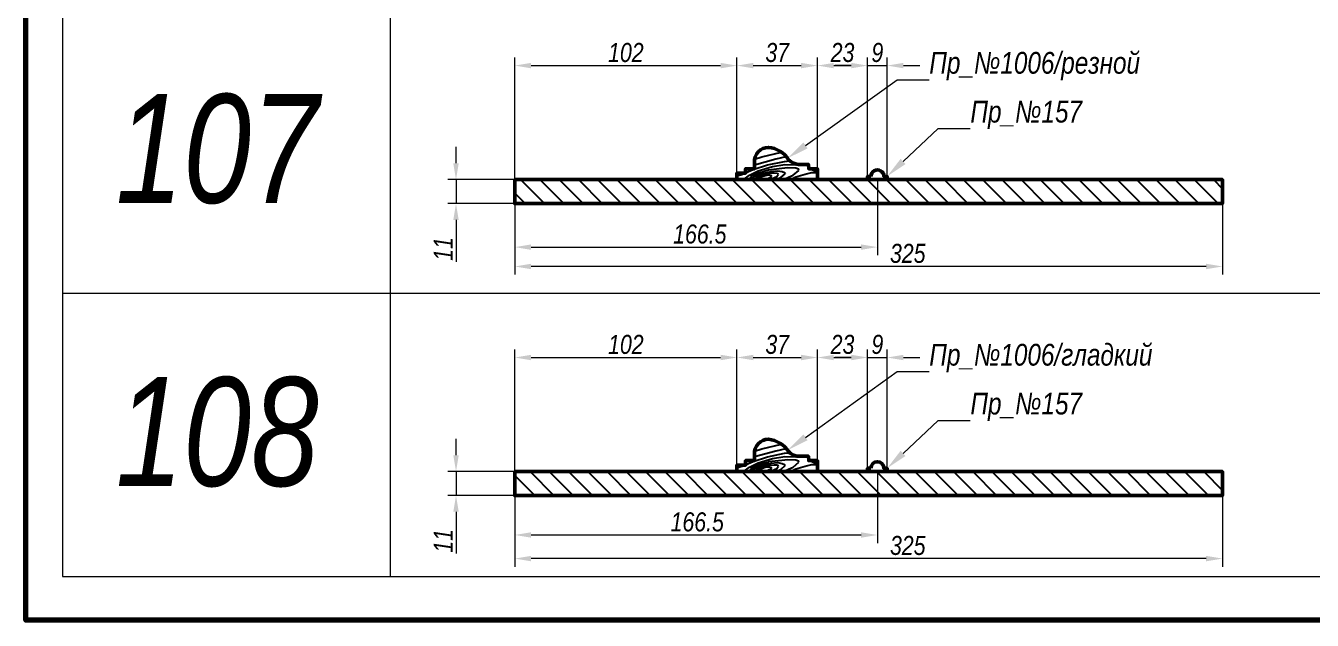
# Model space of a CAD drawing. Header units: millimetres. Extents: x 55 to 2092, y -657 to 768.
# Drawn here: x 55 to 646, y -657 to -384 of the extents above; entities that cross this region are included whole.
import ezdxf
from ezdxf import colors
from ezdxf.entities.mleader import LeaderData, LeaderLine
from ezdxf.math import Vec2, Vec3

# ---------------------------------------------------------------- set-up
doc = ezdxf.new("R2010")
doc.units = ezdxf.units.MM
doc.header["$MEASUREMENT"] = 0
doc.header["$PDMODE"] = 35
doc.layers.add('Профили', color=172, linetype='Continuous', lineweight=50)
doc.layers.add('Размеры', color=7, linetype='Continuous', lineweight=20)
doc.styles.get("Standard").update_dxf_attribs({"font": 'ARIALI.TTF', "width": 0.8})
doc.dimstyles.new('Standard mini', dxfattribs={"dimscale": 0.25, "dimtxt": 35, "dimasz": 30, "dimexe": 15, "dimexo": 0, "dimgap": 6, "dimtad": 1, "dimdec": 0, "dimzin": 1, "dimdsep": 46, "dimtxsty": 'Standard', "dimcen": 20, "dimclrd": 7, "dimclre": 7, "dimclrt": 256, "dimadec": 0, "dimazin": 0, "dimtfac": 1, "dimtdec": 0, "dimtmove": 0, "dimatfit": 3, "dimfxl": 1, "dimlwd": -1, "dimlwe": -1, "dimarcsym": 0})

# ---------------------------------------------------------------- blocks, each defined once
blk = doc.blocks.new('*D54')
at = {"layer": 'Defpoints', "color": 0}
for p in [(252.6493155060057, -454.2712639077641), (279.6536846980526, -454.2712639077641), (279.6536846980526, -465.2712639077641)]:
    blk.add_point(p, dxfattribs=at)
at = {"layer": 'Размеры', "color": 7}
for p, q in [((252.6493155060057, -446.7712639077641), (252.6493155060057, -439.2712639077641)), ((279.6536846980526, -454.2712639077641), (248.8993155060057, -454.2712639077641)), ((252.6493155060057, -454.2712639077641), (252.6493155060057, -465.2712639077641)), ((279.6536846980526, -465.2712639077641), (248.8993155060057, -465.2712639077641)), ((252.6493155060057, -472.7712639077641), (252.6493155060057, -491.9520278913931))]:
    blk.add_line(p, q, dxfattribs=at)
for points in [[(251.3993155060057, -446.7712639077641), (253.8993155060057, -446.7712639077641), (252.6493155060057, -454.2712639077641)], [(251.3993155060057, -472.7712639077641), (253.8993155060057, -472.7712639077641), (252.6493155060057, -465.2712639077641)]]:
    blk.add_solid(points, dxfattribs=at)
at = {"layer": 'Размеры', "lineweight": -3, "insert": (246.7564096397029, -486.1116458995785), "char_height": 8.75, "attachment_point": 5, "rotation": 90}
blk.add_mtext('11', dxfattribs=at)
blk = doc.blocks.new('*D55')
at = {"layer": 'Defpoints', "color": 0}
for p in [(279.6536846980526, -465.2712639077641), (604.6536846980526, -465.2712639077641), (279.6536846980526, -494.1508693146175)]:
    blk.add_point(p, dxfattribs=at)
at = {"layer": 'Размеры', "color": 7}
for p, q in [((279.6536846980526, -465.2712639077641), (279.6536846980526, -497.9008693146175)), ((604.6536846980526, -465.2712639077641), (604.6536846980526, -497.9008693146175)), ((597.1536846980526, -494.1508693146175), (287.1536846980526, -494.1508693146175))]:
    blk.add_line(p, q, dxfattribs=at)
for points in [[(287.1536846980526, -492.9008693146175), (287.1536846980526, -495.4008693146175), (279.6536846980526, -494.1508693146175)], [(597.1536846980526, -492.9008693146175), (597.1536846980526, -495.4008693146175), (604.6536846980526, -494.1508693146175)]]:
    blk.add_solid(points, dxfattribs=at)
at = {"layer": 'Размеры', "insert": (460.0986046402169, -488.1833556720526), "char_height": 8.75, "attachment_point": 5}
blk.add_mtext('325', dxfattribs=at)
blk = doc.blocks.new('*D53')
at = {"layer": 'Defpoints', "color": 0}
for p in [(450.6536846980492, -401.8988912879875), (441.6536953750114, -452.7712300982081), (450.6536846980492, -452.771230098219)]:
    blk.add_point(p, dxfattribs=at)
at = {"layer": 'Размеры', "color": 7}
for p, q in [((441.6536953750114, -452.7712300982081), (441.6536953750114, -398.1488912879875)), ((450.6536846980492, -452.771230098219), (450.6536846980492, -398.1488912879875)), ((434.1536953750114, -401.8988912879875), (426.6536953750114, -401.8988912879875)), ((441.6536953750114, -401.8988912879875), (450.6536846980492, -401.8988912879875)), ((458.1536846980492, -401.8988912879875), (465.6536846980492, -401.8988912879875))]:
    blk.add_line(p, q, dxfattribs=at)
for points in [[(434.1536953750114, -400.6488912879875), (434.1536953750114, -403.1488912879875), (441.6536953750114, -401.8988912879875)], [(458.1536846980492, -400.6488912879875), (458.1536846980492, -403.1488912879875), (450.6536846980492, -401.8988912879875)]]:
    blk.add_solid(points, dxfattribs=at)
at = {"layer": 'Размеры', "insert": (446.1536900365303, -395.9313776454226), "char_height": 8.75, "attachment_point": 5}
blk.add_mtext('9', dxfattribs=at)
blk = doc.blocks.new('*D56')
at = {"layer": 'Defpoints', "color": 0}
for p in [(381.6536846980528, -401.8988912879875), (279.6536846980526, -454.2712639077641), (381.6536846980528, -451.2712639077641)]:
    blk.add_point(p, dxfattribs=at)
at = {"layer": 'Размеры', "color": 7}
for p, q in [((279.6536846980526, -454.2712639077641), (279.6536846980526, -398.1488912879875)), ((381.6536846980528, -451.2712639077641), (381.6536846980528, -398.1488912879875)), ((287.1536846980526, -401.8988912879875), (374.1536846980528, -401.8988912879875))]:
    blk.add_line(p, q, dxfattribs=at)
for points in [[(287.1536846980526, -400.6488912879875), (287.1536846980526, -403.1488912879875), (279.6536846980526, -401.8988912879875)], [(374.1536846980528, -400.6488912879875), (374.1536846980528, -403.1488912879875), (381.6536846980528, -401.8988912879875)]]:
    blk.add_solid(points, dxfattribs=at)
at = {"layer": 'Размеры', "insert": (330.6536846980527, -395.9313776454226), "char_height": 8.75, "attachment_point": 5}
blk.add_mtext('102', dxfattribs=at)
blk = doc.blocks.new('*D57')
at = {"layer": 'Defpoints', "color": 0}
for p in [(418.6536846980524, -401.8988912879875), (381.6536846980528, -451.2712639077641), (418.6536846980524, -449.271263907765)]:
    blk.add_point(p, dxfattribs=at)
at = {"layer": 'Размеры', "color": 7}
for p, q in [((381.6536846980528, -451.2712639077641), (381.6536846980528, -398.1488912879875)), ((418.6536846980524, -449.271263907765), (418.6536846980524, -398.1488912879875)), ((389.1536846980528, -401.8988912879875), (411.1536846980524, -401.8988912879875))]:
    blk.add_line(p, q, dxfattribs=at)
for points in [[(389.1536846980528, -400.6488912879875), (389.1536846980528, -403.1488912879875), (381.6536846980528, -401.8988912879875)], [(411.1536846980524, -400.6488912879875), (411.1536846980524, -403.1488912879875), (418.6536846980524, -401.8988912879875)]]:
    blk.add_solid(points, dxfattribs=at)
at = {"layer": 'Размеры', "insert": (400.1536846980526, -395.9313776454226), "char_height": 8.75, "attachment_point": 5}
blk.add_mtext('37', dxfattribs=at)
blk = doc.blocks.new('*D58')
at = {"layer": 'Defpoints', "color": 0}
for p in [(441.6536953750114, -401.8988912879875), (418.6536846980524, -449.271263907765), (441.6536953750114, -452.7712300982081)]:
    blk.add_point(p, dxfattribs=at)
at = {"layer": 'Размеры', "color": 7}
for p, q in [((418.6536846980524, -449.271263907765), (418.6536846980524, -398.1488912879875)), ((441.6536953750114, -452.7712300982081), (441.6536953750114, -398.1488912879875)), ((426.1536846980524, -401.8988912879875), (434.1536953750114, -401.8988912879875))]:
    blk.add_line(p, q, dxfattribs=at)
for points in [[(426.1536846980524, -400.6488912879875), (426.1536846980524, -403.1488912879875), (418.6536846980524, -401.8988912879875)], [(434.1536953750114, -400.6488912879875), (434.1536953750114, -403.1488912879875), (441.6536953750114, -401.8988912879875)]]:
    blk.add_solid(points, dxfattribs=at)
at = {"layer": 'Размеры', "insert": (430.1536900365319, -395.9313776454226), "char_height": 8.75, "attachment_point": 5}
blk.add_mtext('23', dxfattribs=at)
blk = doc.blocks.new('*D61')
at = {"layer": 'Defpoints', "color": 0}
for p in [(252.6493155060057, -588.3275819248979), (279.6536846980526, -588.327581924898), (279.6536846980526, -599.327581924898)]:
    blk.add_point(p, dxfattribs=at)
at = {"layer": 'Размеры', "color": 7}
for p, q in [((252.6493155060057, -580.8275819248979), (252.6493155060057, -573.3275819248979)), ((279.6536846980526, -588.327581924898), (248.8993155060057, -588.3275819248979)), ((252.6493155060057, -588.3275819248979), (252.6493155060057, -599.3275819248979)), ((279.6536846980526, -599.327581924898), (248.8993155060057, -599.3275819248979)), ((252.6493155060057, -606.8275819248979), (252.6493155060057, -626.0083459085268))]:
    blk.add_line(p, q, dxfattribs=at)
for points in [[(251.3993155060057, -580.8275819248979), (253.8993155060057, -580.8275819248979), (252.6493155060057, -588.3275819248979)], [(251.3993155060057, -606.8275819248979), (253.8993155060057, -606.8275819248979), (252.6493155060057, -599.3275819248979)]]:
    blk.add_solid(points, dxfattribs=at)
at = {"layer": 'Размеры', "lineweight": -3, "insert": (246.7564096397029, -620.1679639167123), "char_height": 8.75, "attachment_point": 5, "rotation": 90}
blk.add_mtext('11', dxfattribs=at)
blk = doc.blocks.new('*D62')
at = {"layer": 'Defpoints', "color": 0}
for p in [(279.6536846980526, -599.327581924898), (604.6536846980526, -599.327581924898), (279.6536846980526, -628.2882332250051)]:
    blk.add_point(p, dxfattribs=at)
at = {"layer": 'Размеры', "color": 7}
for p, q in [((279.6536846980526, -599.327581924898), (279.6536846980526, -632.0382332250051)), ((604.6536846980526, -599.327581924898), (604.6536846980526, -632.0382332250051)), ((597.1536846980526, -628.2882332250051), (287.1536846980526, -628.2882332250051))]:
    blk.add_line(p, q, dxfattribs=at)
for points in [[(287.1536846980526, -627.0382332250051), (287.1536846980526, -629.5382332250051), (279.6536846980526, -628.2882332250051)], [(597.1536846980526, -627.0382332250051), (597.1536846980526, -629.5382332250051), (604.6536846980526, -628.2882332250051)]]:
    blk.add_solid(points, dxfattribs=at)
at = {"layer": 'Размеры', "insert": (460.0986046402169, -622.3207195824403), "char_height": 8.75, "attachment_point": 5}
blk.add_mtext('325', dxfattribs=at)
blk = doc.blocks.new('*D59')
at = {"layer": 'Defpoints', "color": 0}
for p in [(450.6536846980492, -535.9552093051213), (441.6536953750114, -586.827548115342), (450.6536846980492, -586.8275481153529)]:
    blk.add_point(p, dxfattribs=at)
at = {"layer": 'Размеры', "color": 7}
for p, q in [((434.1536953750114, -535.9552093051213), (426.6536953750114, -535.9552093051213)), ((441.6536953750114, -586.827548115342), (441.6536953750114, -532.2052093051213)), ((441.6536953750114, -535.9552093051213), (450.6536846980492, -535.9552093051213)), ((450.6536846980492, -586.8275481153529), (450.6536846980492, -532.2052093051213)), ((458.1536846980492, -535.9552093051213), (465.6536846980492, -535.9552093051213))]:
    blk.add_line(p, q, dxfattribs=at)
for points in [[(434.1536953750114, -534.7052093051213), (434.1536953750114, -537.2052093051213), (441.6536953750114, -535.9552093051213)], [(458.1536846980492, -534.7052093051213), (458.1536846980492, -537.2052093051213), (450.6536846980492, -535.9552093051213)]]:
    blk.add_solid(points, dxfattribs=at)
at = {"layer": 'Размеры', "insert": (446.1536900365303, -529.9876956625566), "char_height": 8.75, "attachment_point": 5}
blk.add_mtext('9', dxfattribs=at)
blk = doc.blocks.new('*D63')
at = {"layer": 'Defpoints', "color": 0}
for p in [(381.6536846980528, -535.9552093051213), (279.6536846980526, -588.327581924898), (381.6536846980528, -585.327581924898)]:
    blk.add_point(p, dxfattribs=at)
at = {"layer": 'Размеры', "color": 7}
for p, q in [((279.6536846980526, -588.327581924898), (279.6536846980526, -532.2052093051213)), ((287.1536846980526, -535.9552093051213), (374.1536846980528, -535.9552093051213)), ((381.6536846980528, -585.327581924898), (381.6536846980528, -532.2052093051213))]:
    blk.add_line(p, q, dxfattribs=at)
for points in [[(287.1536846980526, -534.7052093051213), (287.1536846980526, -537.2052093051213), (279.6536846980526, -535.9552093051213)], [(374.1536846980528, -534.7052093051213), (374.1536846980528, -537.2052093051213), (381.6536846980528, -535.9552093051213)]]:
    blk.add_solid(points, dxfattribs=at)
at = {"layer": 'Размеры', "insert": (330.6536846980527, -529.9876956625566), "char_height": 8.75, "attachment_point": 5}
blk.add_mtext('102', dxfattribs=at)
blk = doc.blocks.new('*D64')
at = {"layer": 'Defpoints', "color": 0}
for p in [(418.6536846980524, -535.9552093051213), (418.6536846980524, -583.3275819248989), (381.6536846980528, -585.327581924898)]:
    blk.add_point(p, dxfattribs=at)
at = {"layer": 'Размеры', "color": 7}
for p, q in [((381.6536846980528, -585.327581924898), (381.6536846980528, -532.2052093051213)), ((389.1536846980528, -535.9552093051213), (411.1536846980524, -535.9552093051213)), ((418.6536846980524, -583.3275819248989), (418.6536846980524, -532.2052093051213))]:
    blk.add_line(p, q, dxfattribs=at)
for points in [[(389.1536846980528, -534.7052093051213), (389.1536846980528, -537.2052093051213), (381.6536846980528, -535.9552093051213)], [(411.1536846980524, -534.7052093051213), (411.1536846980524, -537.2052093051213), (418.6536846980524, -535.9552093051213)]]:
    blk.add_solid(points, dxfattribs=at)
at = {"layer": 'Размеры', "insert": (400.1536846980526, -529.9876956625566), "char_height": 8.75, "attachment_point": 5}
blk.add_mtext('37', dxfattribs=at)
blk = doc.blocks.new('*D60')
at = {"layer": 'Defpoints', "color": 0}
for p in [(441.6536953750114, -535.9552093051213), (418.6536846980524, -583.3275819248989), (441.6536953750114, -586.827548115342)]:
    blk.add_point(p, dxfattribs=at)
at = {"layer": 'Размеры', "color": 7}
for p, q in [((418.6536846980524, -583.3275819248989), (418.6536846980524, -532.2052093051213)), ((426.1536846980524, -535.9552093051213), (434.1536953750114, -535.9552093051213)), ((441.6536953750114, -586.827548115342), (441.6536953750114, -532.2052093051213))]:
    blk.add_line(p, q, dxfattribs=at)
for points in [[(426.1536846980524, -534.7052093051213), (426.1536846980524, -537.2052093051213), (418.6536846980524, -535.9552093051213)], [(434.1536953750114, -534.7052093051213), (434.1536953750114, -537.2052093051213), (441.6536953750114, -535.9552093051213)]]:
    blk.add_solid(points, dxfattribs=at)
at = {"layer": 'Размеры', "insert": (430.1536900365319, -529.9876956625566), "char_height": 8.75, "attachment_point": 5}
blk.add_mtext('23', dxfattribs=at)
blk = doc.blocks.new('*D65')
at = {"layer": 'Defpoints', "color": 0}
for p in [(446.1536846980511, -588.3275819248871), (279.6536846980526, -599.327581924898), (446.1536846980511, -617.4644678280783)]:
    blk.add_point(p, dxfattribs=at)
at = {"layer": 'Размеры', "color": 7}
for p, q in [((446.1536846980511, -588.3275819248871), (446.1536846980511, -621.2144678280783)), ((279.6536846980526, -599.327581924898), (279.6536846980526, -621.2144678280783)), ((287.1536846980526, -617.4644678280783), (438.6536846980511, -617.4644678280783))]:
    blk.add_line(p, q, dxfattribs=at)
for points in [[(287.1536846980526, -616.2144678280783), (287.1536846980526, -618.7144678280783), (279.6536846980526, -617.4644678280783)], [(438.6536846980511, -616.2144678280783), (438.6536846980511, -618.7144678280783), (446.1536846980511, -617.4644678280783)]]:
    blk.add_solid(points, dxfattribs=at)
at = {"layer": 'Размеры', "lineweight": -3, "insert": (363.4255841254563, -611.4969541855136), "char_height": 8.75, "attachment_point": 5}
blk.add_mtext('166.5', dxfattribs=at)
blk = doc.blocks.new('*D66')
at = {"layer": 'Defpoints', "color": 0}
for p in [(446.1536846980511, -454.2712639077532), (279.6536846980526, -465.2712639077641), (446.1536846980511, -485.2599212044311)]:
    blk.add_point(p, dxfattribs=at)
at = {"layer": 'Размеры', "color": 7}
for p, q in [((446.1536846980511, -454.2712639077532), (446.1536846980511, -489.0099212044311)), ((279.6536846980526, -465.2712639077641), (279.6536846980526, -489.0099212044311)), ((287.1536846980526, -485.2599212044311), (438.6536846980511, -485.2599212044311))]:
    blk.add_line(p, q, dxfattribs=at)
for points in [[(287.1536846980526, -484.0099212044311), (287.1536846980526, -486.5099212044311), (279.6536846980526, -485.2599212044311)], [(438.6536846980511, -484.0099212044311), (438.6536846980511, -486.5099212044311), (446.1536846980511, -485.2599212044311)]]:
    blk.add_solid(points, dxfattribs=at)
at = {"layer": 'Размеры', "lineweight": -3, "insert": (364.6105680666739, -479.2924075618662), "char_height": 8.75, "attachment_point": 5}
blk.add_mtext('166.5', dxfattribs=at)

msp = doc.modelspace()

# ---------------------------------------------------------------- hatches: boundary and pattern name
at = {"layer": 'Профили', "lineweight": -3}
h = msp.add_hatch(dxfattribs=at)
h.set_pattern_fill('WOOD9', color=256, scale=30, angle=15, style=0, pattern_type=2)
h.set_pattern_definition([(15, (14.34175791126035, 87.31315454512723), (-7.764571353075622, 28.97777478867205), [4.35, -25.65]), (10.101, (15.87386707563917, 82.75435629247046), (355.4977084766377, 64.1976435422088), [5.269260000000001, -1048.5807]), (11.0549, (11.14454700109905, 78.38131025651887), (442.4310318020893, 87.49145415320267), [8.720669999999998, -863.3457599999999]), (13.7681, (5.807251127138252, 73.37948331491035), (1369.71950880611, 335.9589171239583), [13.95324, -2776.69179]), (41.565, (20.17558897918522, 64.96144510108437), (21.21321054910446, 36.74232061881453), [3.354089999999999, -63.72791999999999]), (358.7397999999999, (17.67848310708641, 68.48521612990132), (218.3735665229786, -3.603532160847735), [3.749999999999999, -746.2499699999997]), (358.8108, (16.38209843900709, 69.84605660268602), (218.3735673658348, -3.603523589281302), [4.841999999999998, -963.5587199999997]), (25.4374, (16.08266500771299, 61.69066944938523), (743.5773642220117, 354.5312327787119), [5.79591, -1153.38456]), (6.384399999999997, (16.13875874529667, 71.333768198885), (602.8490863285092, 68.35859999743413), [5.00649, -996.2925300000002]), (13.23769999999999, (12.26279464988409, 72.46928672848834), (964.0307381130144, 227.2545915038835), [9.75462, -1941.16815]), (6.384399999999997, (12.41176449582037, 85.24310009744758), (602.8490863285092, 68.35859999743413), [5.00649, -996.2925300000002]), (18.9909, (9.70252658936559, 88.39944766484705), (397.9242921381841, 137.6816642354635), [6.465689999999998, -1286.67003]), (2.005399999999999, (-0.2717599973576468, 58.39555446603178), (276.329089261177, 11.92566770815996), [2.00124, -398.2486499999999]), (12.4363, (6.049843951137905, 80.5878915110202), (1319.528593778456, 291.4517523385155), [10.06008, -2001.95373]), (18.1798, (-1.657686671507418, 78.05679062385971), (484.8576556714954, 160.9752227607535), [8.11248, -532.7202]), (21.8427, (-5.16343994979529, 76.65155258289518), (224.0577186397758, 91.09404611825333), [3.77691, -751.60368]), (15, (4.044992177874394, 76.47899027501535), (-7.764571353075622, 28.97777478867205), [7.35, -22.65]), (21.7661, (-4.231691387426214, 73.17421960825453), (1178.244116275696, 470.9992555555368), [8.91207, -1773.50175]), (17.6425, (-3.49405710888403, 70.42133100333068), (1230.515435062478, 391.8311217215582), [9.760380000000001, -1942.31538]), (41.565, (14.65940921621938, 64.10455489653883), (21.21321054910446, 36.74232061881453), [2.347859999999999, -64.73414999999997]), (299.0363, (16.1159131530639, 66.2030296478657), (52.27158953035092, -79.16871891664854), [0.6184799999999997, -123.07473]), (15, (6.56365002592028, 63.02234274881193), (-7.764571353075622, 28.97777478867205), [1.95, -28.05]), (23.74609999999999, (8.447205387183963, 63.52703988676184), (166.1021169424708, 75.56501705420997), [1.97295, -392.6154]), (86.565, (10.25311503491689, 64.32151477259848), (-7.764553012502346, 28.97777321917163), [0.4743300000000001, -94.39401]), (341.31, (9.25691066784244, 65.14162260637511), (65.72008511377942, -13.44854025716135), [1.08168, -107.08479]), (6.253899999999999, (7.295709593048003, 64.92670321631192), (210.6089341232725, 25.37446222254902), [1.97295, -392.6154]), (20.1944, (5.740754836436418, 64.3547629179494), (282.0132048724137, 106.6233447882616), [1.65681, -329.70402]), (33.4349, (4.553223541242311, 63.57069058523091), (50.19097818072466, 44.50685806852378), [1.42302, -93.44529]), (86.565, (4.524803237595084, 63.09720110663545), (-7.764553012502346, 28.97777321917163), [0.4743300000000001, -94.39401]), (330.0001, (4.524803237595084, 63.09720110663545), (28.97775922319861, 7.764665312318862), [0.6363899999999998, -41.78993999999999]), (9.289500000000002, (5.075938429721299, 62.77900305510151), (28.97775517473073, 7.764625855755463), [1.50747, -299.98875]), (330.0001, (2.496359002388041, 62.55368111192016), (28.97775922319861, 7.764665312318862), [1.06065, -41.36567999999998]), (1.759499999999998, (3.414917655931733, 62.02335102603025), (400.0047456216201, 14.00624615887429), [2.61963, -521.3078099999999]), (15, (6.03331994003037, 62.10378409526824), (-7.764571353075622, 28.97777478867205), [3.6, -26.4]), (22.4314, (9.510652914671013, 63.03553265763731), (419.1374892313611, 174.4240537253767), [3.47922, -692.36556]), (59.99999999999999, (12.72662844507217, 64.36312498507108), (-7.764573755814091, 28.97778375581409), [1.06065, -41.36574]), (296.31, (12.91795537319183, 65.96730515156621), (60.0361994751444, -108.1464900943672), [0.7648499999999998, -152.2057799999999]), (356.5651, (11.49748693740545, 66.05256606250788), (28.977759667426, 7.764603588245776), [1.42302, -93.44529]), (4.3804, (9.06279638401555, 65.86606697609191), (334.28457417051, 27.45506754236306), [2.44182, -485.9227199999999]), (11.9873, (6.27108492232633, 65.27332157149309), (28.97776689889384, 7.764621569521095), [2.85393, -567.93495]), (21.7098, (3.885619778819961, 64.32355525859494), (224.0576511400512, 91.09420015205421), [2.56758, -510.9496499999998]), (38.9624, (2.736911340391231, 63.3945940519331), (50.19100363817235, 44.50681900827637), [1.47732, -293.9882099999999]), (74.03620000000001, (2.496359002388041, 62.55368111192016), (13.44868147059597, 65.72015433307692), [0.87465, -174.054]), (292.1251, (0.3230258932376373, 61.97133826043949), (83.33007920003911, -195.0797588678605), [1.20933, -240.65844]), (357.4745, (0.7784976213040222, 60.85105012565798), (502.4670843470368, -20.65511096055559), [2.98872, -594.75681]), (10.0303, (3.764323366820136, 60.71935116054001), (355.4978022489439, 64.19733629134224), [3.46302, -689.14071]), (15, (7.174413181048178, 61.32249911825699), (-7.764571353075622, 28.97777478867205), [4.5, -25.5]), (27.2647, (11.52107939934898, 62.48718482121833), (245.2709255403586, 127.8363428019384), [3.53058, -702.58536]), (335.1944999999999, (15.05246562557685, 66.69453687699024), (175.9470659839047, -77.08793274436485), [1.17153, -233.1357]), (350.2249, (12.9359731237209, 67.05917298270049), (357.5782996930776, -59.47831577837157), [2.14767, -427.38681]), (6.027399999999999, (10.06661594850092, 66.75620532598838), (392.2401727229162, 42.98407220832527), [2.88531, -574.17618]), (12.879, (6.115793495264818, 65.85287706726653), (28.97776431665381, 7.764631146459267), [4.052790000000001, -806.50254]), (19.9697, (2.860995108098287, 64.67017361377611), (310.9910000328377, 114.3878328841864), [3.463019999999999, -689.1407099999998]), (36.8014, (0.9205991395401523, 63.21849751863527), (50.19099027443116, 44.50690001670367), [2.42331, -159.13161]), (64.3987, (0.3230258932376373, 61.97133826043949), (98.30147861820616, 212.6895073711559), [1.38294, -275.20341]), (290.7106, (-0.7196165280131104, 61.22608878448638), (98.85896119558576, -253.0354028927038), [1.50747, -299.98878]), (338.1302, (-0.1864990864159691, 59.81602290181816), (102.4624147802297, -34.66161619743909), [1.5, -148.49982]), (8.659899999999999, (1.205549045723181, 59.25727251228102), (28.97776808376707, 7.764633008417762), [5.433239999999998, -266.2282799999999]), (16.1691, (6.576839934745664, 60.07533986006119), (1383.168887712927, 401.676251107663), [7.351529999999999, -1462.95453]), (23.4711, (13.63757190120494, 62.12254871550808), (556.261908159812, 242.2242756425329), [7.12776, -1418.4246]), (5.537699999999998, (14.95401480580979, 68.2210713299546), (28.9777740167174, 7.764583184521727), [2.73723, -179.74563]), (6.674399999999999, (8.780633833539753, 67.49866744623425), (210.6089545262058, 25.3744016344633), [6.21549, -1236.8853]), (17.121, (4.907457093834404, 66.30556143962568), (745.6579201813038, 230.8553733574259), [4.052790000000001, -806.50254]), (23.4269, (1.15074892442519, 64.67778881118703), (556.2619865597629, 242.2240382464711), [4.09419, -814.7462999999999]), (50.5376, (-0.4894667431280725, 62.68538007703813), (92.61745177491883, 117.9913874794961), [2.58069, -255.48882]), (81.0375, (-0.7196165280131104, 61.22608878448638), (32.58136060506086, 226.1381556685948), [1.47732, -293.98842]), (8.991, (10.72102980209789, 68.95034354137509), (297.5423067221466, 48.66795658583381), [5.7315, -567.41769]), (16.2453, (4.094964457468695, 67.01960325622433), (1296.235675531141, 378.3820193393917), [6.90162, -1373.42439]), (26.6893, (0.1261242537035161, 65.0244071663682), (656.6439695087719, 331.2377222907895), [4.442130000000001, -883.98321]), (38.1985, (-1.669382840911259, 63.61155392799275), (50.19100598215165, 44.50682637148281), [2.284739999999999, -226.1883]), (15, (7.389332571111373, 59.36129804346254), (-7.764571353075622, 28.97777478867205), [9, -21]), (8.991, (1.728263934202171, 58.46558498215162), (297.5423067221466, 48.66795658583381), [5.7315, -567.41769]), (11.7603, (8.343179856002441, 69.71082341215003), (529.3645292249238, 110.7845218796498), [7.96272, -1584.58242]), (17.4895, (1.755937368138626, 67.63519425305591), (629.7466403052399, 199.7977500813271), [6.906509999999998, -683.7453299999997]), (24.7824, (-2.25172569239193, 65.78488703714315), (635.430566752333, 294.4961477235722), [4.414169999999999, -878.4221399999998]), (15, (1.25124023018871, 69.5187496143196), (-7.764571353075622, 28.97777478867205), [11.4, -18.6]), (18.9451, (-2.87289140063798, 68.10310902023691), (397.9244354019913, 137.6811571076081), [4.360319999999998, -867.7060799999997]), (11.7603, (4.616185606526143, 83.62015531071262), (529.3645292249238, 110.7845218796498), [7.96272, -1584.58242]), (17.4895, (-1.971056881337674, 81.5445261516185), (629.7466403052399, 199.7977500813271), [6.906509999999998, -683.7453299999997]), (24.7824, (-5.97871994186823, 79.69421893570573), (635.430566752333, 294.4961477235722), [4.414169999999999, -878.4221399999998]), (12.61409999999999, (2.670214926553546, 86.82572828799562), (28.97776369911972, 7.764606471868301), [7.20624, -713.41845]), (13.4089, (-2.584607392172801, 85.57299431838537), (28.97775752343895, 7.764586831846029), [5.40207, -1075.01448]), (15, (-7.221051358360329, 84.33066290189326), (-7.764571353075622, 28.97777478867205), [4.8, -25.2]), (11.0996, (7.850178887456368, 86.03961546928068), (442.4310102637897, 87.49152290239586), [6.61533, -1316.44914]), (14.1049, (-1.461531901684067, 83.69984151023984), (28.97776687513417, 7.764606277338011), [9.60117, -1910.63316]), (15, (-6.677531363645035, 82.30221866668623), (-7.764571353075622, 28.97777478867205), [5.399999999999999, -24.6]), (16.9091, (21.31668222020303, 64.18016012407313), (832.5910961070928, 254.1495770901117), [4.50249, -895.9973400000001]), (12.2737, (25.62452558173846, 65.48973470097782), (28.97777021440198, 7.764571654986349), [3.15357, -627.56031]), (23.4269, (18.5435352556178, 88.43901739132319), (556.2619865597629, 242.2240382464711), [4.09419, -814.7462999999999]), (15, (21.06144623395292, 83.67848965742861), (-7.764571353075622, 28.97777478867205), [2.85, -27.15]), (9.9576, (19.70339311687545, 80.05348045313738), (682.0177908430155, 120.6301900484364), [5.1198, -1018.84299]), (10.0303, (19.35956211740152, 76.70023124620378), (355.4978022489439, 64.19733629134224), [3.46302, -689.14071]), (18.0127, (22.76965193162956, 77.30337920392076), (513.8355807564656, 168.7392628193399), [2.85393, -567.93495]), (15, (21.75821716973326, 74.70299467035119), (-7.764571353075622, 28.97777478867205), [4.5, -25.5]), (93.68999999999997, (22.68513789039865, 67.18679097582553), (-7.764533781711229, 28.97779390961232), [0.7648499999999999, -152.20578]), (339.4624, (21.4275760790847, 68.40274257466687), (102.4624111513088, -34.66164624840916), [1.29036, -256.77915]), (18.0127, (24.63314905636771, 70.34871325463946), (513.8355807564656, 168.7392628193399), [2.85393, -567.93495]), (10.0303, (21.22305924213967, 69.74556529692249), (355.4978022489439, 64.19733629134224), [3.46302, -689.14071]), (20.1944, (25.17109433966854, 72.97751809185625), (282.0132048724137, 106.6233447882616), [1.65681, -329.70402]), (15, (21.11420586925445, 71.89047810242567), (-7.764571353075622, 28.97777478867205), [4.2, -25.8]), (20.1944, (21.44410009019224, 86.88684999041884), (282.0132048724137, 106.6233447882616), [1.65681, -329.70402]), (15, (17.38721161977815, 85.79981000098826), (-7.764571353075622, 28.97777478867205), [4.2, -25.8]), (15, (15.81627959863395, 90.50349712758839), (-7.764571353075622, 28.97777478867205), [6.149999999999999, -23.85])])
edge = h.paths.add_edge_path()
edge.add_line((381.6536846980526, -454.2712639077641), (381.6536846980528, -451.2712639077641))
edge.add_line((381.6536846980528, -451.2712639077641), (385.6536846980521, -451.2712639077643))
edge.add_line((385.6536846980521, -451.2712639077643), (385.653684698052, -449.2712639077643))
edge.add_line((385.653684698052, -449.2712639077643), (389.662357463383, -449.2712639077648))
edge.add_line((389.662357463383, -449.2712639077648), (389.6623574633833, -446.3150082395317))
edge.add_arc((396.2419497169737, -446.0274385072564), 6.5858735619831, 90.81233995632408, 182.5025946838398, ccw=False)
edge.add_arc((394.9146325026107, -451.8176272968952), 12.43676638032404, 32.48283425459431, 84.30588332960008, ccw=False)
edge.add_arc((410.488010342649, -440.1558132258491), 7.117379180485796, 224.4328856806492, 271.3338194489618)
edge.add_line((410.6536846980515, -447.2712639077648), (414.4536846980524, -447.2712639077649))
edge.add_line((414.4536846980524, -447.2712639077649), (414.6536846980524, -449.2712639077649))
edge.add_line((414.6536846980524, -449.2712639077649), (418.6536846980524, -449.271263907765))
edge.add_line((418.6536846980524, -449.271263907765), (418.653684698052, -454.2712639077646))
edge.add_line((418.653684698052, -454.2712639077646), (381.6536846980526, -454.2712639077637))
h = msp.add_hatch(dxfattribs=at)
h.set_pattern_fill('ANSI31', color=256, scale=50, angle=90, style=0)
h.set_pattern_definition([(135, (0, -781.8503796134348), (-4.419417382415922, -4.419417382415921), [])])
h.paths.add_polyline_path([(279.6536846980526, -454.2712639077641), (604.6536846980526, -454.2712639077641), (604.6536846980526, -465.2712639077641), (279.6536846980526, -465.2712639077641)])
h = msp.add_hatch(dxfattribs=at)
h.set_pattern_fill('WOOD9', color=256, scale=30, angle=15, style=0, pattern_type=2)
h.set_pattern_definition([(15, (14.34175791126035, -46.74316347200666), (-7.764571353075622, 28.97777478867205), [4.35, -25.65]), (10.101, (15.87386707563917, -51.30196172466343), (355.4977084766377, 64.1976435422088), [5.269260000000001, -1048.5807]), (11.0549, (11.14454700109905, -55.67500776061502), (442.4310318020893, 87.49145415320267), [8.720669999999998, -863.3457599999999]), (13.7681, (5.807251127138252, -60.67683470222354), (1369.71950880611, 335.9589171239583), [13.95324, -2776.69179]), (41.565, (20.17558897918522, -69.09487291604952), (21.21321054910446, 36.74232061881453), [3.354089999999998, -63.72791999999998]), (358.7397999999999, (17.67848310708641, -65.57110188723257), (218.3735665229786, -3.603532160847735), [3.749999999999998, -746.2499699999995]), (358.8108, (16.38209843900709, -64.21026141444787), (218.3735673658348, -3.603523589281302), [4.841999999999996, -963.5587199999994]), (25.4374, (16.08266500771299, -72.36564856774865), (743.5773642220117, 354.5312327787119), [5.79591, -1153.38456]), (6.384399999999997, (16.13875874529667, -62.72254981824889), (602.8490863285092, 68.35859999743413), [5.00649, -996.2925300000002]), (13.23769999999999, (12.26279464988409, -61.58703128864555), (964.0307381130144, 227.2545915038835), [9.75462, -1941.16815]), (6.384399999999997, (12.41176449582037, -48.81321791968631), (602.8490863285092, 68.35859999743413), [5.00649, -996.2925300000002]), (18.9909, (9.70252658936559, -45.65687035228684), (397.9242921381841, 137.6816642354635), [6.465689999999996, -1286.670029999999]), (2.005399999999999, (-0.2717599973576468, -75.66076355110212), (276.329089261177, 11.92566770815996), [2.00124, -398.2486499999999]), (12.4363, (6.049843951137905, -53.46842650611369), (1319.528593778456, 291.4517523385155), [10.06008, -2001.95373]), (18.1798, (-1.657686671507418, -55.99952739327418), (484.8576556714954, 160.9752227607535), [8.11248, -532.7202]), (21.8427, (-5.16343994979529, -57.40476543423871), (224.0577186397758, 91.09404611825333), [3.77691, -751.60368]), (15, (4.044992177874394, -57.57732774211854), (-7.764571353075622, 28.97777478867205), [7.35, -22.65]), (21.7661, (-4.231691387426214, -60.88209840887936), (1178.244116275696, 470.9992555555368), [8.91207, -1773.50175]), (17.6425, (-3.49405710888403, -63.63498701380321), (1230.515435062478, 391.8311217215582), [9.760380000000001, -1942.31538]), (41.565, (14.65940921621938, -69.95176312059507), (21.21321054910446, 36.74232061881453), [2.347859999999998, -64.73414999999994]), (299.0363, (16.1159131530639, -67.8532883692682), (52.27158953035092, -79.16871891664854), [0.6184799999999995, -123.07473]), (15, (6.56365002592028, -71.03397526832197), (-7.764571353075622, 28.97777478867205), [1.95, -28.05]), (23.74609999999999, (8.447205387183963, -70.52927813037203), (166.1021169424708, 75.56501705420997), [1.97295, -392.6154]), (86.565, (10.25311503491689, -69.73480324453541), (-7.764553012502346, 28.97777321917163), [0.4743300000000001, -94.39401]), (341.31, (9.25691066784244, -68.91469541075878), (65.72008511377942, -13.44854025716135), [1.08168, -107.08479]), (6.253899999999999, (7.295709593048003, -69.12961480082197), (210.6089341232725, 25.37446222254902), [1.97295, -392.6154]), (20.1944, (5.740754836436418, -69.7015550991845), (282.0132048724137, 106.6233447882616), [1.65681, -329.70402]), (33.4349, (4.553223541242311, -70.48562743190297), (50.19097818072466, 44.50685806852378), [1.42302, -93.44529]), (86.565, (4.524803237595084, -70.95911691049844), (-7.764553012502346, 28.97777321917163), [0.4743300000000001, -94.39401]), (330.0001, (4.524803237595084, -70.95911691049844), (28.97775922319861, 7.764665312318862), [0.6363899999999996, -41.78993999999997]), (9.289500000000004, (5.075938429721299, -71.27731496203239), (28.97775517473073, 7.764625855755463), [1.50747, -299.98875]), (330.0001, (2.496359002388041, -71.50263690521373), (28.97775922319861, 7.764665312318862), [1.060649999999999, -41.36567999999997]), (1.759499999999998, (3.414917655931733, -72.03296699110365), (400.0047456216201, 14.00624615887429), [2.61963, -521.3078099999999]), (15, (6.03331994003037, -71.95253392186567), (-7.764571353075622, 28.97777478867205), [3.6, -26.4]), (22.4314, (9.510652914671013, -71.02078535949659), (419.1374892313611, 174.4240537253767), [3.47922, -692.36556]), (59.99999999999999, (12.72662844507217, -69.6931930320628), (-7.764573755814091, 28.97778375581409), [1.06065, -41.36574]), (296.31, (12.91795537319183, -68.0890128655677), (60.0361994751444, -108.1464900943672), [0.7648499999999996, -152.2057799999999]), (356.5651, (11.49748693740545, -68.00375195462601), (28.977759667426, 7.764603588245776), [1.42302, -93.44529]), (4.380400000000002, (9.06279638401555, -68.19025104104199), (334.28457417051, 27.45506754236306), [2.44182, -485.9227199999999]), (11.9873, (6.27108492232633, -68.7829964456408), (28.97776689889384, 7.764621569521095), [2.85393, -567.93495]), (21.70980000000001, (3.885619778819961, -69.73276275853894), (224.0576511400512, 91.09420015205421), [2.56758, -510.9496499999998]), (38.9624, (2.736911340391231, -70.66172396520079), (50.19100363817235, 44.50681900827637), [1.47732, -293.9882099999998]), (74.03620000000001, (2.496359002388041, -71.50263690521373), (13.44868147059597, 65.72015433307692), [0.87465, -174.054]), (292.1251, (0.3230258932376373, -72.0849797566944), (83.33007920003911, -195.0797588678605), [1.209329999999999, -240.6584399999999]), (357.4745, (0.7784976213040222, -73.2052678914759), (502.4670843470368, -20.65511096055559), [2.98872, -594.75681]), (10.03029999999999, (3.764323366820136, -73.33696685659388), (355.4978022489439, 64.19733629134224), [3.46302, -689.14071]), (15, (7.174413181048178, -72.7338188988769), (-7.764571353075622, 28.97777478867205), [4.5, -25.5]), (27.2647, (11.52107939934898, -71.56913319591555), (245.2709255403586, 127.8363428019384), [3.53058, -702.58536]), (335.1944999999999, (15.05246562557685, -67.36178114014365), (175.9470659839047, -77.08793274436485), [1.17153, -233.1357]), (350.2249, (12.9359731237209, -66.9971450344334), (357.5782996930776, -59.47831577837157), [2.14767, -427.38681]), (6.027399999999999, (10.06661594850092, -67.3001126911455), (392.2401727229162, 42.98407220832527), [2.88531, -574.17618]), (12.87899999999999, (6.115793495264818, -68.20344094986737), (28.97776431665381, 7.764631146459267), [4.052790000000001, -806.50254]), (19.9697, (2.860995108098287, -69.38614440335778), (310.9910000328377, 114.3878328841864), [3.463019999999998, -689.1407099999996]), (36.8014, (0.9205991395401523, -70.83782049849862), (50.19099027443116, 44.50690001670367), [2.42331, -159.13161]), (64.3987, (0.3230258932376373, -72.0849797566944), (98.30147861820616, 212.6895073711559), [1.38294, -275.20341]), (290.7106, (-0.7196165280131104, -72.8302292326475), (98.85896119558576, -253.0354028927038), [1.50747, -299.98878]), (338.1302, (-0.1864990864159691, -74.24029511531575), (102.4624147802297, -34.66161619743909), [1.5, -148.49982]), (8.659899999999999, (1.205549045723181, -74.79904550485287), (28.97776808376707, 7.764633008417762), [5.433239999999996, -266.2282799999998]), (16.1691, (6.576839934745664, -73.98097815707268), (1383.168887712927, 401.676251107663), [7.351529999999997, -1462.954529999999]), (23.4711, (13.63757190120494, -71.9337693016258), (556.261908159812, 242.2242756425329), [7.12776, -1418.4246]), (5.537699999999998, (14.95401480580979, -65.8352466871793), (28.9777740167174, 7.764583184521727), [2.73723, -179.74563]), (6.674399999999999, (8.780633833539753, -66.55765057089963), (210.6089545262058, 25.3744016344633), [6.21549, -1236.8853]), (17.121, (4.907457093834404, -67.75075657750821), (745.6579201813038, 230.8553733574259), [4.052790000000001, -806.50254]), (23.4269, (1.15074892442519, -69.37852920594685), (556.2619865597629, 242.2240382464711), [4.09419, -814.7462999999999]), (50.5376, (-0.4894667431280725, -71.37093794009576), (92.61745177491883, 117.9913874794961), [2.58069, -255.48882]), (81.0375, (-0.7196165280131104, -72.8302292326475), (32.58136060506086, 226.1381556685948), [1.47732, -293.98842]), (8.991, (10.72102980209789, -65.10597447575881), (297.5423067221466, 48.66795658583381), [5.7315, -567.41769]), (16.2453, (4.094964457468695, -67.03671476090955), (1296.235675531141, 378.3820193393917), [6.90162, -1373.42439]), (26.6893, (0.1261242537035161, -69.03191085076568), (656.6439695087719, 331.2377222907895), [4.442130000000001, -883.98321]), (38.1985, (-1.669382840911259, -70.44476408914113), (50.19100598215165, 44.50682637148281), [2.284739999999998, -226.1882999999999]), (15, (7.389332571111373, -74.69501997367135), (-7.764571353075622, 28.97777478867205), [9, -21]), (8.991, (1.728263934202171, -75.59073303498226), (297.5423067221466, 48.66795658583381), [5.7315, -567.41769]), (11.7603, (8.343179856002441, -64.34549460498386), (529.3645292249238, 110.7845218796498), [7.96272, -1584.58242]), (17.4895, (1.755937368138626, -66.42112376407798), (629.7466403052399, 199.7977500813271), [6.906509999999996, -683.7453299999995]), (24.7824, (-2.25172569239193, -68.27143097999073), (635.430566752333, 294.4961477235722), [4.414169999999997, -878.4221399999996]), (15, (1.25124023018871, -64.53756840281429), (-7.764571353075622, 28.97777478867205), [11.4, -18.6]), (18.9451, (-2.87289140063798, -65.95320899689696), (397.9244354019913, 137.6811571076081), [4.360319999999996, -867.7060799999995]), (11.7603, (4.616185606526143, -50.43616270642127), (529.3645292249238, 110.7845218796498), [7.96272, -1584.58242]), (17.4895, (-1.971056881337674, -52.51179186551539), (629.7466403052399, 199.7977500813271), [6.906509999999996, -683.7453299999995]), (24.7824, (-5.97871994186823, -54.36209908142816), (635.430566752333, 294.4961477235722), [4.414169999999997, -878.4221399999996]), (12.61409999999999, (2.670214926553546, -47.23058972913827), (28.97776369911972, 7.764606471868301), [7.20624, -713.41845]), (13.4089, (-2.584607392172801, -48.48332369874852), (28.97775752343895, 7.764586831846029), [5.40207, -1075.01448]), (15, (-7.221051358360329, -49.72565511524063), (-7.764571353075622, 28.97777478867205), [4.8, -25.2]), (11.09959999999999, (7.850178887456368, -48.01670254785321), (442.4310102637897, 87.49152290239586), [6.615329999999999, -1316.44914]), (14.1049, (-1.461531901684067, -50.35647650689405), (28.97776687513417, 7.764606277338011), [9.60117, -1910.63316]), (15, (-6.677531363645035, -51.75409935044766), (-7.764571353075622, 28.97777478867205), [5.399999999999999, -24.6]), (16.9091, (21.31668222020303, -69.87615789306076), (832.5910961070928, 254.1495770901117), [4.50249, -895.9973400000001]), (12.2737, (25.62452558173846, -68.56658331615606), (28.97777021440198, 7.764571654986349), [3.15357, -627.56031]), (23.4269, (18.5435352556178, -45.6173006258107), (556.2619865597629, 242.2240382464711), [4.09419, -814.7462999999999]), (15, (21.06144623395292, -50.37782835970528), (-7.764571353075622, 28.97777478867205), [2.85, -27.15]), (9.9576, (19.70339311687545, -54.00283756399651), (682.0177908430155, 120.6301900484364), [5.1198, -1018.84299]), (10.03029999999999, (19.35956211740152, -57.3560867709301), (355.4978022489439, 64.19733629134224), [3.46302, -689.14071]), (18.0127, (22.76965193162956, -56.75293881321313), (513.8355807564656, 168.7392628193399), [2.85393, -567.93495]), (15, (21.75821716973326, -59.3533233467827), (-7.764571353075622, 28.97777478867205), [4.5, -25.5]), (93.68999999999997, (22.68513789039865, -66.86952704130834), (-7.764533781711229, 28.97779390961232), [0.7648499999999997, -152.2057799999999]), (339.4624, (21.4275760790847, -65.65357544246703), (102.4624111513088, -34.66164624840916), [1.29036, -256.77915]), (18.0127, (24.63314905636771, -63.70760476249441), (513.8355807564656, 168.7392628193399), [2.85393, -567.93495]), (10.03029999999999, (21.22305924213967, -64.31075272021138), (355.4978022489439, 64.19733629134224), [3.46302, -689.14071]), (20.1944, (25.17109433966854, -61.07879992527764), (282.0132048724137, 106.6233447882616), [1.65681, -329.70402]), (15, (21.11420586925445, -62.16583991470822), (-7.764571353075622, 28.97777478867205), [4.2, -25.8]), (20.1944, (21.44410009019224, -47.16946802671505), (282.0132048724137, 106.6233447882616), [1.65681, -329.70402]), (15, (17.38721161977815, -48.25650801614563), (-7.764571353075622, 28.97777478867205), [4.2, -25.8]), (15, (15.81627959863395, -43.5528208895455), (-7.764571353075622, 28.97777478867205), [6.149999999999999, -23.85])])
edge = h.paths.add_edge_path()
edge.add_line((381.6536846980526, -588.327581924898), (381.6536846980528, -585.327581924898))
edge.add_line((381.6536846980528, -585.327581924898), (385.6536846980521, -585.3275819248981))
edge.add_line((385.6536846980521, -585.3275819248981), (385.653684698052, -583.3275819248981))
edge.add_line((385.653684698052, -583.3275819248981), (389.662357463383, -583.3275819248987))
edge.add_line((389.662357463383, -583.3275819248987), (389.6623574633833, -580.3713262566656))
edge.add_arc((396.2419497169737, -580.0837565243903), 6.585873561983099, 90.81233995632408, 182.5025946838393, ccw=False)
edge.add_arc((394.9146325026107, -585.8739453140291), 12.4367663803241, 32.48283425459448, 84.30588332960008, ccw=False)
edge.add_arc((410.488010342649, -574.212131242983), 7.117379180485796, 224.4328856806492, 271.3338194489618)
edge.add_line((410.6536846980515, -581.3275819248987), (414.4536846980524, -581.3275819248988))
edge.add_line((414.4536846980524, -581.3275819248988), (414.6536846980524, -583.3275819248988))
edge.add_line((414.6536846980524, -583.3275819248988), (418.6536846980524, -583.3275819248989))
edge.add_line((418.6536846980524, -583.3275819248989), (418.653684698052, -588.3275819248985))
edge.add_line((418.653684698052, -588.3275819248985), (381.6536846980526, -588.3275819248976))
h = msp.add_hatch(dxfattribs=at)
h.set_pattern_fill('ANSI31', color=256, scale=50, angle=90, style=0)
h.set_pattern_definition([(135, (0, -920.4066976305687), (-4.419417382415922, -4.419417382415921), [])])
h.paths.add_polyline_path([(279.6536846980526, -588.327581924898), (604.6536846980526, -588.327581924898), (604.6536846980526, -599.327581924898), (279.6536846980526, -599.327581924898)])

# ---------------------------------------------------------------- linework, layer by layer
at = {"layer": 'Профили', "ltscale": 10}
for points in [[(381.6536846980526, -454.2712639077641), (381.6536846980528, -451.2712639077641), (385.6536846980521, -451.2712639077643), (385.653684698052, -449.2712639077643), (389.662357463383, -449.2712639077648), (389.6623574633833, -446.3150082395317, -0.4228806959373605), (396.1485782845424, -439.4422268667672, -0.230055089129567), (405.4056964103971, -445.1385004017463, 0.2075493804023041), (410.6536846980515, -447.2712639077648), (414.4536846980524, -447.2712639077649), (414.6536846980524, -449.2712639077649), (418.6536846980524, -449.271263907765), (418.653684698052, -454.2712639077646), (381.6536846980526, -454.2712639077637)], [(381.6536846980526, -588.327581924898), (381.6536846980528, -585.327581924898), (385.6536846980521, -585.3275819248981), (385.653684698052, -583.3275819248981), (389.662357463383, -583.3275819248987), (389.6623574633833, -580.3713262566656, -0.4228806959373605), (396.1485782845424, -573.4985448839011, -0.230055089129567), (405.4056964103971, -579.1948184188802, 0.2075493804023041), (410.6536846980515, -581.3275819248987), (414.4536846980524, -581.3275819248988), (414.6536846980524, -583.3275819248988), (418.6536846980524, -583.3275819248989), (418.653684698052, -588.3275819248985), (381.6536846980526, -588.3275819248976)]]:
    msp.add_lwpolyline(points, format="xyb", close=True, dxfattribs=at)
at = {"layer": 'Профили'}
for points in [[(279.6536846980526, -454.2712639077641), (604.6536846980526, -454.2712639077641), (604.6536846980526, -465.2712639077641), (279.6536846980526, -465.2712639077641)], [(279.6536846980526, -588.327581924898), (604.6536846980526, -588.327581924898), (604.6536846980526, -599.327581924898), (279.6536846980526, -599.327581924898)]]:
    msp.add_lwpolyline(points, close=True, dxfattribs=at)
at = {"layer": 'Профили', "ltscale": 100}
for points in [[(443.1536953750114, -452.7712300982154), (441.6536953750114, -452.7712300982081), (441.6536846980529, -454.2712639077532), (450.6536846980492, -454.2712639077532), (450.6536846980492, -452.771230098219), (449.1536953750114, -452.771230098219, 1)], [(443.1536953750114, -586.8275481153493), (441.6536953750114, -586.827548115342), (441.6536846980529, -588.3275819248871), (450.6536846980492, -588.3275819248871), (450.6536846980492, -586.8275481153529), (449.1536953750114, -586.8275481153529, 1)]]:
    msp.add_lwpolyline(points, format="xyb", close=True, dxfattribs=at)
at = {"layer": 'Размеры'}
for p, q in [((71.95950111509785, 662.5843719516647), (71.95950111509785, -636.4821140706712)), ((222.3986887061429, 403.5178859293287), (222.3986887061429, -636.4821140706712)), ((71.95950111509785, -506.4821140706711), (2066.256834867858, -506.4821140706713)), ((71.95950111509785, -636.4821140706711), (2066.256834867858, -636.4821140706715))]:
    msp.add_line(p, q, dxfattribs=at)
at = {"layer": 'Размеры', "lineweight": 100}
msp.add_lwpolyline([(55.04512598635085, 768.2530838857101), (2092.175647060201, 768.2530838857101), (2092.175647060201, -656.6254866273582), (55.04512598635085, -656.6254866273582)], close=True, dxfattribs=at)

# ---------------------------------------------------------------- texts
at = {"layer": 'Размеры', "width": 0.8}
for s, p in [('107', (96.36500472319142, -464.9678971879506)), ('108', (96.36500472319142, -594.9678971879506))]:
    msp.add_text(s, height=50, dxfattribs=at).set_placement(p)

# ---------------------------------------------------------------- dimensions: what is measured, and where the dimension line sits
at = {"layer": 'Размеры'}
for base, p1, p2, picture, middle in [((381.6536846980528, -401.8988912879875), (279.6536846980526, -454.2712639077641), (381.6536846980528, -451.2712639077641), '*D56', (330.6536846980527, -401.8988912879875)), ((418.6536846980524, -401.8988912879875), (381.6536846980528, -451.2712639077641), (418.6536846980524, -449.271263907765), '*D57', (400.1536846980526, -401.8988912879875)), ((441.6536953750114, -401.8988912879875), (418.6536846980524, -449.271263907765), (441.6536953750114, -452.7712300982081), '*D58', (430.1536900365319, -401.8988912879875)), ((450.6536846980492, -401.8988912879875), (441.6536953750114, -452.7712300982081), (450.6536846980492, -452.771230098219), '*D53', (446.1536900365303, -401.8988912879875)), ((279.6536846980526, -494.1508693146175), (604.6536846980526, -465.2712639077641), (279.6536846980526, -465.2712639077641), '*D55', (460.0986046402169, -494.1508693146175)), ((381.6536846980528, -535.9552093051213), (279.6536846980526, -588.327581924898), (381.6536846980528, -585.327581924898), '*D63', (330.6536846980527, -535.9552093051213)), ((418.6536846980524, -535.9552093051213), (381.6536846980528, -585.327581924898), (418.6536846980524, -583.3275819248989), '*D64', (400.1536846980526, -535.9552093051213)), ((441.6536953750114, -535.9552093051213), (418.6536846980524, -583.3275819248989), (441.6536953750114, -586.827548115342), '*D60', (430.1536900365319, -535.9552093051213)), ((450.6536846980492, -535.9552093051213), (441.6536953750114, -586.827548115342), (450.6536846980492, -586.8275481153529), '*D59', (446.1536900365303, -535.9552093051213)), ((279.6536846980526, -628.2882332250051), (604.6536846980526, -599.327581924898), (279.6536846980526, -599.327581924898), '*D62', (460.0986046402169, -628.2882332250051))]:
    dim = msp.add_linear_dim(base=base, p1=p1, p2=p2, dimstyle='Standard mini', dxfattribs=at)
    dim.commit()
    dim.dimension.update_dxf_attribs({"geometry": picture, "text_midpoint": middle, "dimtype": 160})
at = {"layer": 'Размеры', "lineweight": -3}
for base, p1, p2, picture, middle in [((252.6493155060057, -454.2712639077641), (279.6536846980526, -465.2712639077641), (279.6536846980526, -454.2712639077641), '*D54', (252.6493155060058, -486.1116458995785)), ((252.6493155060057, -588.3275819248979), (279.6536846980526, -599.327581924898), (279.6536846980526, -588.327581924898), '*D61', (252.6493155060058, -620.1679639167123))]:
    dim = msp.add_linear_dim(base=base, p1=p1, p2=p2, angle=90, dimstyle='Standard mini', dxfattribs=at)
    dim.commit()
    dim.dimension.update_dxf_attribs({"geometry": picture, "text_midpoint": middle, "dimtype": 160})
for base, p1, p2, picture, middle in [((446.1536846980511, -485.2599212044311), (279.6536846980526, -465.2712639077641), (446.1536846980511, -454.2712639077532), '*D66', (364.6105680666739, -485.2599212044311)), ((446.1536846980511, -617.4644678280783), (279.6536846980526, -599.327581924898), (446.1536846980511, -588.3275819248871), '*D65', (363.4255841254563, -617.4644678280783))]:
    dim = msp.add_linear_dim(base=base, p1=p1, p2=p2, dimstyle='Standard mini', override={"dimdec": 1}, dxfattribs=at)
    dim.commit()
    dim.dimension.update_dxf_attribs({"geometry": picture, "text_midpoint": middle, "dimtype": 160})

# ---------------------------------------------------------------- leaders
at = {"layer": 'Размеры'}
ml = msp.add_multileader_mtext('Standard', dxfattribs=at)
ml.set_content('Пр_№1006/резной', color=256)
ml.set_leader_properties(color=256, linetype='Continuous', lineweight=20)
ml.build(insert=Vec2(0, 0))
ml.multileader.update_dxf_attribs({"text_left_attachment_type": 7, "text_right_attachment_type": 7, "dogleg_length": 20, "arrow_head_size": 10, "scale": 0.5})
ctx = ml.context
ctx.base_point, ctx.scale, ctx.char_height, ctx.arrow_head_size, ctx.landing_gap_size, ctx.plane_origin = Vec3(469.9518521938127, -408.3981106773794), 0.5, 10, 10, 0.045, Vec3(417.9855628995748, -447.1297997278113)
ctx.left_attachment, ctx.right_attachment = 7, 7
notes = []
notes.append((ctx, [(0, (1, 1, 0), (459.9518521938127, -408.3981106773794), (1, 0), 10, [(0, [(405.0316195163031, -444.3960418927444), (455.1897949196561, -408.3981106773794)], 0, [])])]))
ctx.mtext.insert, ctx.mtext.flow_direction = Vec3(469.9968521938127, -395.6218487401352), 5
ml = msp.add_multileader_mtext('Standard', dxfattribs=at)
ml.set_content('Пр_№157', color=256)
ml.set_leader_properties(color=256, linetype='Continuous', lineweight=20)
ml.build(insert=Vec2(0, 0))
ml.multileader.update_dxf_attribs({"text_left_attachment_type": 7, "text_right_attachment_type": 7, "dogleg_length": 20, "arrow_head_size": 10, "scale": 0.5})
ctx = ml.context
ctx.base_point, ctx.scale, ctx.char_height, ctx.arrow_head_size, ctx.landing_gap_size, ctx.plane_origin = Vec3(488.8237819737587, -430.8311131220204), 0.5, 10, 10, 0.045, Vec3(436.8574926795208, -469.5628021724524)
ctx.left_attachment, ctx.right_attachment = 7, 7
notes.append((ctx, [(0, (1, 1, 0), (478.8237819737587, -430.8311131220204), (1, 0), 10, [(0, [(450.6536846980492, -452.771230098219), (474.0617246996021, -430.8311131220204)], 0, [])])]))
ctx.mtext.insert, ctx.mtext.flow_direction = Vec3(488.8687819737587, -418.0548511847762), 5
ml = msp.add_multileader_mtext('Standard', dxfattribs=at)
ml.set_content('Пр_№1006/гладкий', color=256)
ml.set_leader_properties(color=256, linetype='Continuous', lineweight=20)
ml.build(insert=Vec2(0, 0))
ml.multileader.update_dxf_attribs({"text_left_attachment_type": 7, "text_right_attachment_type": 7, "dogleg_length": 20, "arrow_head_size": 10, "scale": 0.5})
ctx = ml.context
ctx.base_point, ctx.scale, ctx.char_height, ctx.arrow_head_size, ctx.landing_gap_size, ctx.plane_origin = Vec3(469.9518521938127, -542.4544286945134), 0.5, 10, 10, 0.045, Vec3(417.9855628995748, -581.1861177449452)
ctx.left_attachment, ctx.right_attachment = 7, 7
notes.append((ctx, [(0, (1, 1, 0), (459.9518521938127, -542.4544286945134), (1, 0), 10, [(0, [(405.0316195163031, -578.4523599098783), (455.1897949196561, -542.4544286945134)], 0, [])])]))
ctx.mtext.insert, ctx.mtext.flow_direction = Vec3(469.9968521938127, -529.6781667572692), 5
ml = msp.add_multileader_mtext('Standard', dxfattribs=at)
ml.set_content('Пр_№157', color=256)
ml.set_leader_properties(color=256, linetype='Continuous', lineweight=20)
ml.build(insert=Vec2(0, 0))
ml.multileader.update_dxf_attribs({"text_left_attachment_type": 7, "text_right_attachment_type": 7, "dogleg_length": 20, "arrow_head_size": 10, "scale": 0.5})
ctx = ml.context
ctx.base_point, ctx.scale, ctx.char_height, ctx.arrow_head_size, ctx.landing_gap_size, ctx.plane_origin = Vec3(488.8237819737587, -564.8874311391544), 0.5, 10, 10, 0.045, Vec3(436.8574926795208, -603.6191201895863)
ctx.left_attachment, ctx.right_attachment = 7, 7
notes.append((ctx, [(0, (1, 1, 0), (478.8237819737587, -564.8874311391544), (1, 0), 10, [(0, [(450.6536846980492, -586.8275481153529), (474.0617246996021, -564.8874311391544)], 0, [])])]))
ctx.mtext.insert, ctx.mtext.flow_direction = Vec3(488.8687819737587, -552.1111692019101), 5
for ctx, leaders in notes:
    for number, flags, end, landing, length, lines in leaders:
        leader = LeaderData()
        leader.index, (leader.has_last_leader_line, leader.has_dogleg_vector, leader.attachment_direction) = number, flags
        leader.last_leader_point, leader.dogleg_vector, leader.dogleg_length = Vec3(end), Vec3(landing), length
        for number, points, colour, breaks in lines:
            line = LeaderLine()
            line.index, line.vertices, line.color, line.breaks = number, Vec3.list(points), colors.encode_raw_color(colour), breaks
            leader.lines.append(line)
        ctx.leaders.append(leader)

doc.saveas('drawing.dxf')
